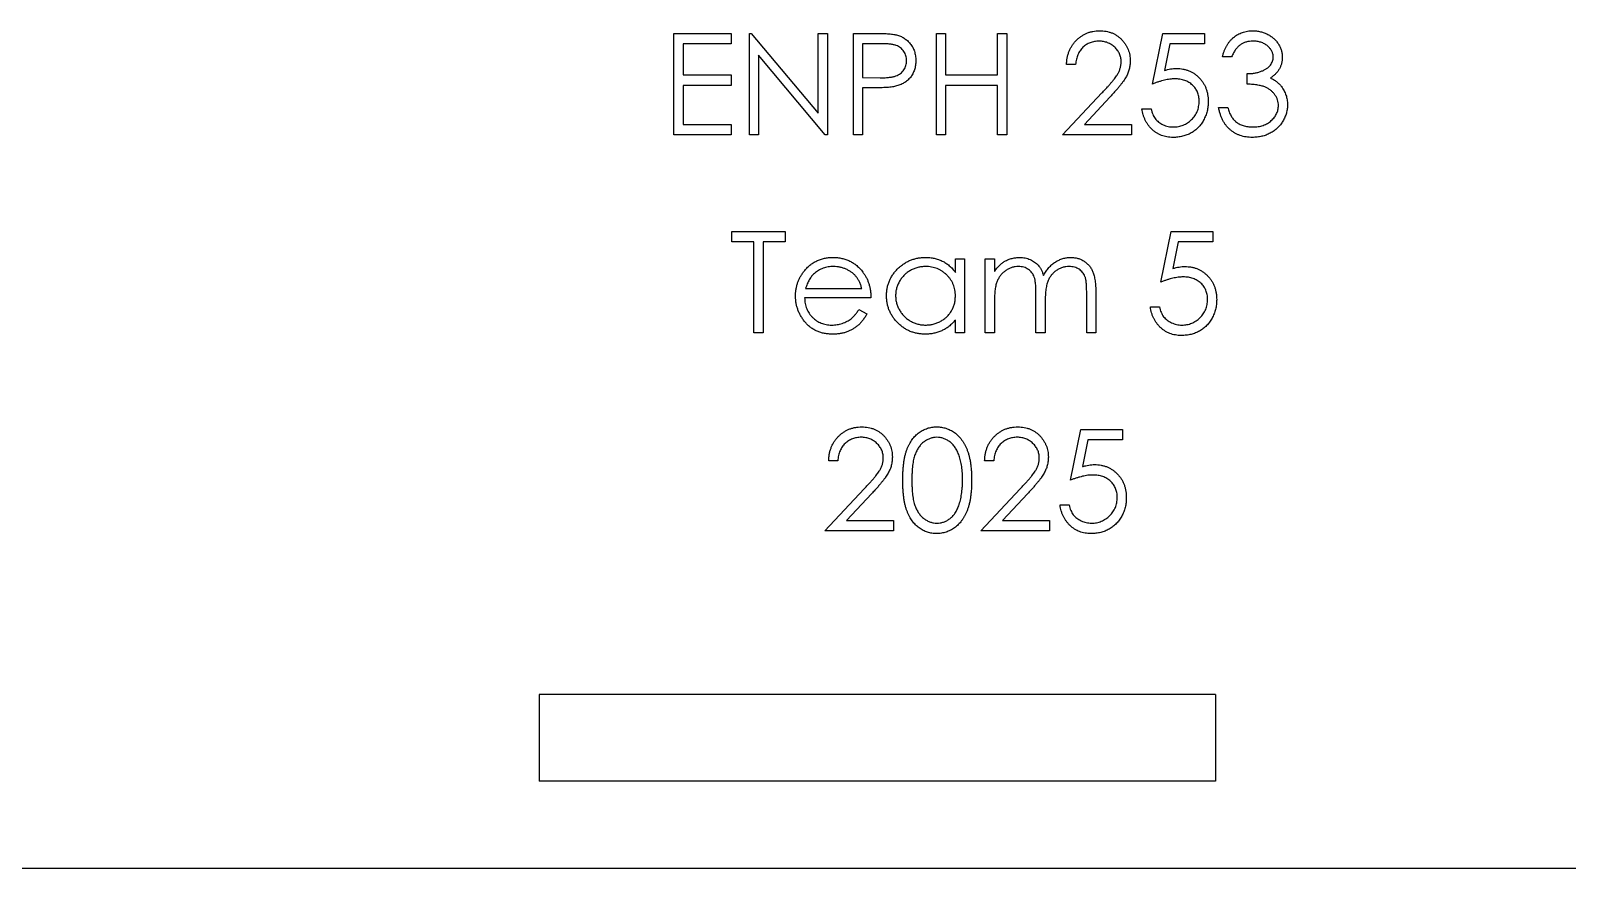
# Model space of a CAD drawing. Header units: millimetres. Extents: x -152 to 152, y -48 to 197.
# Drawn here: x -6.7 to 46.4, y -33 to -4.1 of the extents above; entities that cross this region are included whole.
import ezdxf

# ---------------------------------------------------------------- set-up
doc = ezdxf.new("R2010")
doc.units = ezdxf.units.MM

msp = doc.modelspace()

# ---------------------------------------------------------------- linework, layer by layer
at = {"color": 7, "linetype": 'Continuous', "lineweight": 25}
for p, q in [((15.552, -4.196), (17.526, -4.196)), ((15.552, -7.696), (15.552, -4.196)), ((17.526, -4.196), (17.526, -4.555)), ((18.154, -4.196), (18.22, -4.196)), ((18.154, -7.696), (18.154, -4.196)), ((18.22, -4.196), (20.533, -6.951)), ((20.533, -4.196), (20.847, -4.196)), ((20.533, -6.951), (20.533, -4.196)), ((20.847, -4.196), (20.847, -7.696)), ((21.744, -4.196), (22.431, -4.196)), ((21.744, -7.696), (21.744, -4.196)), ((24.616, -4.196), (24.93, -4.196)), ((24.616, -7.696), (24.616, -4.196)), ((24.93, -4.196), (24.93, -5.632)), ((26.725, -4.196), (27.039, -4.196)), ((26.725, -5.632), (26.725, -4.196)), ((27.039, -4.196), (27.039, -7.696)), ((32.065, -5.946), (32.424, -4.196)), ((32.424, -4.196), (33.86, -4.196)), ((33.86, -4.196), (33.86, -4.555)), ((15.866, -4.555), (15.866, -5.632)), ((17.526, -4.555), (15.866, -4.555)), ((22.058, -4.555), (22.058, -5.722)), ((22.698, -4.555), (22.058, -4.555)), ((32.669, -4.555), (32.48, -5.476)), ((33.86, -4.555), (32.669, -4.555)), ((20.775, -7.696), (18.469, -4.948)), ((18.469, -4.948), (18.469, -7.696)), ((29.417, -5.273), (29.103, -5.273)), ((34.802, -5.004), (34.488, -5.004)), ((15.866, -5.632), (17.526, -5.632)), ((17.526, -5.632), (17.526, -5.991)), ((22.058, -5.722), (22.671, -5.73)), ((24.93, -5.632), (26.725, -5.632)), ((35.34, -5.946), (35.34, -5.587)), ((15.866, -5.991), (15.866, -7.337)), ((17.526, -5.991), (15.866, -5.991)), ((22.058, -6.081), (22.058, -7.696)), ((22.309, -6.081), (22.058, -6.081)), ((24.93, -5.991), (24.93, -7.696)), ((26.725, -5.991), (24.93, -5.991)), ((26.725, -7.696), (26.725, -5.991)), ((28.969, -7.696), (30.326, -6.248)), ((30.594, -6.403), (29.718, -7.337)), ((31.706, -6.799), (32.02, -6.799)), ((34.353, -6.754), (34.667, -6.754)), ((15.866, -7.337), (17.526, -7.337)), ((17.526, -7.337), (17.526, -7.696)), ((29.718, -7.337), (31.347, -7.337)), ((31.347, -7.337), (31.347, -7.696)), ((17.526, -7.696), (15.552, -7.696)), ((18.469, -7.696), (18.154, -7.696)), ((20.847, -7.696), (20.775, -7.696)), ((22.058, -7.696), (21.744, -7.696)), ((24.93, -7.696), (24.616, -7.696)), ((27.039, -7.696), (26.725, -7.696)), ((31.347, -7.696), (28.969, -7.696)), ((17.549, -11.03), (19.388, -11.03)), ((17.549, -11.389), (17.549, -11.03)), ((19.388, -11.03), (19.388, -11.389)), ((32.356, -12.78), (32.715, -11.03)), ((32.715, -11.03), (34.151, -11.03)), ((34.151, -11.03), (34.151, -11.389)), ((18.312, -11.389), (17.549, -11.389)), ((18.312, -14.53), (18.312, -11.389)), ((18.626, -11.389), (18.626, -14.53)), ((19.388, -11.389), (18.626, -11.389)), ((32.961, -11.389), (32.772, -12.309)), ((34.151, -11.389), (32.961, -11.389)), ((25.267, -11.972), (25.581, -11.972)), ((25.267, -12.445), (25.267, -11.972)), ((25.581, -11.972), (25.581, -14.53)), ((26.299, -11.972), (26.613, -11.972)), ((26.299, -14.53), (26.299, -11.972)), ((26.613, -11.972), (26.613, -12.417)), ((20.094, -13.004), (22.036, -13.004)), ((28.049, -14.53), (28.049, -13.229)), ((29.799, -14.53), (29.799, -13.143)), ((30.113, -13.144), (30.113, -14.53)), ((22.35, -13.318), (20.062, -13.318)), ((21.936, -13.722), (22.215, -13.869)), ((26.613, -13.454), (26.613, -14.53)), ((28.363, -13.535), (28.363, -14.53)), ((31.997, -13.632), (32.312, -13.632)), ((25.267, -14.53), (25.267, -14.087)), ((18.626, -14.53), (18.312, -14.53)), ((25.581, -14.53), (25.267, -14.53)), ((26.613, -14.53), (26.299, -14.53)), ((28.363, -14.53), (28.049, -14.53)), ((30.113, -14.53), (29.799, -14.53)), ((29.238, -19.613), (29.597, -17.863)), ((29.597, -17.863), (31.033, -17.863)), ((31.033, -17.863), (31.033, -18.222)), ((29.842, -18.222), (29.654, -19.143)), ((31.033, -18.222), (29.842, -18.222)), ((21.206, -18.94), (20.892, -18.94)), ((26.59, -18.94), (26.276, -18.94)), ((20.757, -21.363), (22.114, -19.915)), ((22.382, -20.07), (21.507, -21.004)), ((26.142, -21.363), (27.499, -19.915)), ((27.767, -20.07), (26.891, -21.004)), ((28.879, -20.466), (29.193, -20.466)), ((21.507, -21.004), (23.135, -21.004)), ((23.135, -21.004), (23.135, -21.363)), ((26.891, -21.004), (28.52, -21.004)), ((28.52, -21.004), (28.52, -21.363)), ((23.135, -21.363), (20.757, -21.363)), ((28.52, -21.363), (26.142, -21.363)), ((34.247, -27), (10.903, -27)), ((10.903, -27), (10.903, -30)), ((34.247, -27), (34.247, -30)), ((34.247, -30), (10.903, -30)), ((-149.5, -33), (55, -33))]:
    msp.add_line(p, q, dxfattribs=at)
for points, knots in [([(22.431, -4.196), (22.478, -4.196), (22.568, -4.197), (22.698, -4.2), (22.816, -4.204), (22.921, -4.209), (23.015, -4.216), (23.097, -4.225), (23.167, -4.235), (23.209, -4.245), (23.228, -4.249)], [0, 0, 0, 0, 0.1769558, 0.3390551, 0.4863182, 0.6187809, 0.7356188, 0.8387425, 0.9264571, 1, 1, 1, 1]), ([(29.103, -5.273), (29.105, -5.232), (29.109, -5.15), (29.128, -5.031), (29.155, -4.916), (29.193, -4.809), (29.24, -4.706), (29.297, -4.609), (29.364, -4.518), (29.441, -4.434), (29.523, -4.357), (29.613, -4.29), (29.706, -4.234), (29.805, -4.187), (29.908, -4.151), (30.016, -4.125), (30.129, -4.109), (30.206, -4.108), (30.245, -4.107)], [0, 0, 0, 0, 0.0687908, 0.1351033, 0.1989787, 0.2619043, 0.323495, 0.3851954, 0.4469692, 0.5097648, 0.5722506, 0.6334052, 0.6932512, 0.7525832, 0.8125793, 0.8732751, 0.9355499, 1, 1, 1, 1]), ([(30.245, -4.107), (30.283, -4.108), (30.358, -4.109), (30.468, -4.125), (30.573, -4.148), (30.673, -4.182), (30.766, -4.226), (30.853, -4.28), (30.936, -4.342), (31.01, -4.416), (31.079, -4.494), (31.138, -4.577), (31.189, -4.664), (31.231, -4.753), (31.262, -4.847), (31.285, -4.944), (31.299, -5.044), (31.301, -5.113), (31.302, -5.147)], [0, 0, 0, 0, 0.069475, 0.136517, 0.200789, 0.26383, 0.325735, 0.387291, 0.449509, 0.512968, 0.576275, 0.63758, 0.697903, 0.757172, 0.816599, 0.876653, 0.93729, 1, 1, 1, 1]), ([(34.488, -5.004), (34.496, -4.969), (34.513, -4.9), (34.548, -4.802), (34.585, -4.708), (34.631, -4.622), (34.68, -4.542), (34.737, -4.468), (34.798, -4.399), (34.866, -4.339), (34.937, -4.284), (35.013, -4.237), (35.091, -4.197), (35.173, -4.163), (35.258, -4.138), (35.346, -4.12), (35.437, -4.108), (35.498, -4.107), (35.53, -4.107)], [0, 0, 0, 0, 0.072625, 0.141977, 0.208985, 0.273957, 0.336889, 0.398745, 0.460116, 0.520825, 0.580994, 0.640152, 0.698622, 0.757271, 0.816427, 0.876254, 0.937165, 1, 1, 1, 1]), ([(35.53, -4.107), (35.575, -4.108), (35.666, -4.111), (35.798, -4.136), (35.927, -4.175), (36.048, -4.23), (36.162, -4.297), (36.262, -4.377), (36.349, -4.468), (36.422, -4.569), (36.479, -4.676), (36.521, -4.787), (36.547, -4.901), (36.55, -4.978), (36.552, -5.016)], [0, 0, 0, 0, 0.090254, 0.17854, 0.266093, 0.354631, 0.441886, 0.525747, 0.608114, 0.690197, 0.770821, 0.848326, 0.924012, 1, 1, 1, 1]), ([(23.584, -5.137), (23.583, -5.108), (23.58, -5.053), (23.562, -4.971), (23.53, -4.892), (23.487, -4.819), (23.434, -4.753), (23.373, -4.696), (23.303, -4.649), (23.238, -4.62), (23.181, -4.601), (23.13, -4.589), (23.074, -4.578), (23.011, -4.57), (22.942, -4.563), (22.867, -4.558), (22.785, -4.556), (22.728, -4.555), (22.698, -4.555)], [0, 0, 0, 0, 0.070044, 0.139238, 0.208197, 0.279173, 0.349987, 0.418354, 0.48761, 0.557411, 0.59533, 0.637964, 0.685913, 0.738185, 0.796103, 0.858517, 0.926658, 1, 1, 1, 1]), ([(23.228, -4.249), (23.252, -4.256), (23.3, -4.269), (23.369, -4.295), (23.434, -4.326), (23.497, -4.361), (23.555, -4.403), (23.611, -4.448), (23.663, -4.499), (23.711, -4.554), (23.755, -4.613), (23.793, -4.677), (23.825, -4.744), (23.853, -4.815), (23.872, -4.89), (23.887, -4.969), (23.897, -5.051), (23.898, -5.107), (23.898, -5.135)], [0, 0, 0, 0, 0.062481, 0.12349, 0.183411, 0.243153, 0.302127, 0.36171, 0.421842, 0.482932, 0.544552, 0.605681, 0.66768, 0.729984, 0.794551, 0.860346, 0.928907, 1, 1, 1, 1]), ([(30.228, -4.466), (30.201, -4.466), (30.147, -4.468), (30.068, -4.478), (29.993, -4.495), (29.921, -4.518), (29.853, -4.547), (29.788, -4.584), (29.727, -4.628), (29.669, -4.677), (29.617, -4.733), (29.57, -4.794), (29.53, -4.861), (29.494, -4.933), (29.465, -5.01), (29.443, -5.093), (29.426, -5.181), (29.42, -5.242), (29.417, -5.273)], [0, 0, 0, 0, 0.0644387, 0.1265469, 0.1868872, 0.2458775, 0.3040409, 0.3621912, 0.4209759, 0.4806603, 0.5406003, 0.6006891, 0.6619358, 0.7244425, 0.7890384, 0.8563138, 0.926352, 1, 1, 1, 1]), ([(30.988, -5.175), (30.987, -5.151), (30.986, -5.104), (30.975, -5.035), (30.958, -4.969), (30.934, -4.904), (30.903, -4.843), (30.864, -4.784), (30.82, -4.728), (30.768, -4.674), (30.712, -4.626), (30.652, -4.583), (30.589, -4.547), (30.523, -4.517), (30.454, -4.494), (30.381, -4.478), (30.306, -4.468), (30.255, -4.466), (30.228, -4.466)], [0, 0, 0, 0, 0.061965, 0.122122, 0.180988, 0.239933, 0.299906, 0.359989, 0.421776, 0.486576, 0.551535, 0.615018, 0.677259, 0.73973, 0.80305, 0.866495, 0.931973, 1, 1, 1, 1]), ([(35.534, -4.466), (35.494, -4.467), (35.416, -4.47), (35.304, -4.494), (35.2, -4.532), (35.12, -4.577), (35.061, -4.622), (35.019, -4.661), (34.978, -4.704), (34.94, -4.755), (34.902, -4.809), (34.867, -4.869), (34.833, -4.934), (34.812, -4.98), (34.802, -5.004)], [0, 0, 0, 0, 0.122712, 0.239685, 0.351816, 0.463766, 0.520818, 0.579448, 0.640604, 0.705298, 0.773634, 0.844669, 0.920057, 1, 1, 1, 1]), ([(36.238, -5.015), (36.237, -4.996), (36.237, -4.96), (36.226, -4.907), (36.211, -4.855), (36.189, -4.806), (36.16, -4.758), (36.126, -4.713), (36.085, -4.669), (36.038, -4.628), (35.988, -4.589), (35.932, -4.557), (35.874, -4.528), (35.812, -4.505), (35.747, -4.488), (35.679, -4.475), (35.607, -4.467), (35.559, -4.466), (35.534, -4.466)], [0, 0, 0, 0, 0.055275, 0.109966, 0.163247, 0.218076, 0.273301, 0.330909, 0.390995, 0.454176, 0.518862, 0.583311, 0.648517, 0.715031, 0.782502, 0.852323, 0.924928, 1, 1, 1, 1]), ([(22.671, -5.73), (22.701, -5.73), (22.759, -5.73), (22.842, -5.726), (22.92, -5.721), (22.991, -5.714), (23.056, -5.705), (23.114, -5.695), (23.167, -5.681), (23.228, -5.663), (23.296, -5.631), (23.37, -5.584), (23.433, -5.525), (23.487, -5.459), (23.53, -5.385), (23.562, -5.306), (23.58, -5.223), (23.583, -5.165), (23.584, -5.137)], [0, 0, 0, 0, 0.0725384, 0.1400338, 0.2024957, 0.2605751, 0.3132283, 0.3615832, 0.4048784, 0.4441274, 0.5163997, 0.5865067, 0.6550854, 0.7243838, 0.7939735, 0.8616377, 0.9301109, 1, 1, 1, 1]), ([(23.898, -5.135), (23.898, -5.164), (23.897, -5.22), (23.887, -5.303), (23.874, -5.381), (23.853, -5.456), (23.826, -5.527), (23.795, -5.594), (23.757, -5.657), (23.713, -5.716), (23.665, -5.771), (23.611, -5.822), (23.554, -5.867), (23.492, -5.908), (23.425, -5.944), (23.354, -5.976), (23.278, -6.002), (23.226, -6.016), (23.2, -6.024)], [0, 0, 0, 0, 0.070119, 0.137192, 0.202016, 0.264631, 0.326117, 0.38601, 0.445812, 0.505298, 0.564633, 0.624283, 0.683902, 0.743953, 0.805388, 0.868388, 0.933084, 1, 1, 1, 1]), ([(30.326, -6.248), (30.359, -6.213), (30.422, -6.147), (30.512, -6.05), (30.593, -5.961), (30.665, -5.878), (30.727, -5.801), (30.782, -5.733), (30.826, -5.67), (30.873, -5.598), (30.92, -5.509), (30.959, -5.4), (30.983, -5.289), (30.986, -5.213), (30.988, -5.175)], [0, 0, 0, 0, 0.110803, 0.212829, 0.306101, 0.390647, 0.466924, 0.534481, 0.593587, 0.644557, 0.7362, 0.825024, 0.911986, 1, 1, 1, 1]), ([(31.302, -5.147), (31.3, -5.196), (31.297, -5.293), (31.268, -5.435), (31.223, -5.572), (31.169, -5.683), (31.115, -5.772), (31.066, -5.846), (31.008, -5.925), (30.942, -6.009), (30.867, -6.1), (30.784, -6.196), (30.692, -6.298), (30.627, -6.367), (30.594, -6.403)], [0, 0, 0, 0, 0.0987022, 0.1956723, 0.2924224, 0.3913425, 0.4444624, 0.5042288, 0.5703523, 0.6425458, 0.7222875, 0.8079211, 0.9004695, 1, 1, 1, 1]), ([(35.34, -5.587), (35.384, -5.587), (35.468, -5.585), (35.592, -5.568), (35.711, -5.544), (35.821, -5.507), (35.922, -5.464), (36.009, -5.414), (36.082, -5.359), (36.14, -5.297), (36.183, -5.231), (36.215, -5.162), (36.234, -5.089), (36.237, -5.04), (36.238, -5.015)], [0, 0, 0, 0, 0.110166, 0.215787, 0.318027, 0.417574, 0.51165, 0.596162, 0.672935, 0.74367, 0.810677, 0.874059, 0.936696, 1, 1, 1, 1]), ([(36.552, -5.016), (36.551, -5.053), (36.548, -5.125), (36.529, -5.231), (36.497, -5.331), (36.452, -5.425), (36.393, -5.513), (36.323, -5.594), (36.239, -5.67), (36.176, -5.714), (36.143, -5.736)], [0, 0, 0, 0, 0.128068, 0.250608, 0.37063, 0.490072, 0.610375, 0.734313, 0.863217, 1, 1, 1, 1]), ([(32.836, -5.767), (32.809, -5.768), (32.753, -5.769), (32.667, -5.778), (32.577, -5.792), (32.482, -5.811), (32.384, -5.837), (32.281, -5.868), (32.174, -5.904), (32.102, -5.932), (32.065, -5.946)], [0, 0, 0, 0, 0.102203, 0.2110233, 0.3250997, 0.4465021, 0.5737877, 0.7089007, 0.8503579, 1, 1, 1, 1]), ([(32.48, -5.476), (32.518, -5.466), (32.589, -5.446), (32.695, -5.424), (32.796, -5.411), (32.861, -5.409), (32.893, -5.408)], [0, 0, 0, 0, 0.2750684, 0.5329015, 0.7739735, 1, 1, 1, 1]), ([(33.68, -6.54), (33.679, -6.511), (33.678, -6.457), (33.668, -6.376), (33.649, -6.3), (33.624, -6.228), (33.592, -6.16), (33.552, -6.095), (33.505, -6.036), (33.451, -5.98), (33.391, -5.93), (33.326, -5.886), (33.256, -5.85), (33.182, -5.818), (33.102, -5.796), (33.017, -5.779), (32.928, -5.769), (32.867, -5.768), (32.836, -5.767)], [0, 0, 0, 0, 0.065351, 0.127916, 0.18836, 0.247216, 0.30563, 0.36377, 0.422661, 0.482687, 0.5433, 0.604118, 0.664965, 0.727413, 0.791468, 0.858055, 0.927037, 1, 1, 1, 1]), ([(32.893, -5.408), (32.932, -5.409), (33.009, -5.41), (33.121, -5.426), (33.228, -5.452), (33.33, -5.487), (33.427, -5.532), (33.518, -5.588), (33.604, -5.653), (33.684, -5.729), (33.757, -5.812), (33.821, -5.901), (33.875, -5.995), (33.918, -6.096), (33.953, -6.202), (33.976, -6.314), (33.992, -6.432), (33.993, -6.512), (33.994, -6.553)], [0, 0, 0, 0, 0.065808, 0.129394, 0.190894, 0.251281, 0.310815, 0.370371, 0.430768, 0.492881, 0.555104, 0.616067, 0.677256, 0.73826, 0.800762, 0.864778, 0.931045, 1, 1, 1, 1]), ([(36.143, -5.736), (36.18, -5.754), (36.254, -5.79), (36.355, -5.86), (36.446, -5.94), (36.497, -6.003), (36.522, -6.035)], [0, 0, 0, 0, 0.25388, 0.503009, 0.750291, 1, 1, 1, 1]), ([(23.2, -6.024), (23.178, -6.028), (23.13, -6.038), (23.051, -6.05), (22.958, -6.06), (22.853, -6.067), (22.736, -6.073), (22.605, -6.078), (22.461, -6.081), (22.361, -6.081), (22.309, -6.081)], [0, 0, 0, 0, 0.075173, 0.164746, 0.268017, 0.385912, 0.517789, 0.663691, 0.824413, 1, 1, 1, 1]), ([(36.417, -6.687), (36.416, -6.654), (36.413, -6.589), (36.389, -6.493), (36.351, -6.401), (36.297, -6.314), (36.232, -6.233), (36.156, -6.161), (36.068, -6.102), (35.987, -6.061), (35.915, -6.033), (35.853, -6.014), (35.785, -5.998), (35.709, -5.983), (35.627, -5.971), (35.538, -5.96), (35.441, -5.952), (35.375, -5.948), (35.34, -5.946)], [0, 0, 0, 0, 0.066909, 0.133485, 0.201035, 0.271234, 0.34288, 0.413836, 0.485977, 0.56023, 0.599884, 0.644055, 0.691892, 0.744688, 0.801492, 0.862858, 0.929328, 1, 1, 1, 1]), ([(36.522, -6.035), (36.539, -6.058), (36.573, -6.104), (36.614, -6.177), (36.651, -6.251), (36.68, -6.329), (36.703, -6.408), (36.719, -6.489), (36.729, -6.572), (36.731, -6.628), (36.731, -6.657)], [0, 0, 0, 0, 0.128136, 0.254173, 0.378112, 0.501712, 0.623986, 0.747096, 0.872875, 1, 1, 1, 1]), ([(32.774, -7.786), (32.739, -7.785), (32.67, -7.784), (32.57, -7.77), (32.473, -7.75), (32.381, -7.719), (32.292, -7.681), (32.209, -7.632), (32.128, -7.577), (32.054, -7.512), (31.985, -7.441), (31.923, -7.364), (31.868, -7.283), (31.82, -7.196), (31.78, -7.104), (31.748, -7.007), (31.722, -6.905), (31.711, -6.835), (31.706, -6.799)], [0, 0, 0, 0, 0.065421, 0.128708, 0.190236, 0.250724, 0.310637, 0.370766, 0.431615, 0.493523, 0.555883, 0.617342, 0.678668, 0.740711, 0.802985, 0.866803, 0.932347, 1, 1, 1, 1]), ([(32.02, -6.799), (32.028, -6.832), (32.042, -6.897), (32.075, -6.987), (32.115, -7.067), (32.162, -7.139), (32.219, -7.201), (32.283, -7.257), (32.356, -7.307), (32.436, -7.349), (32.521, -7.384), (32.61, -7.408), (32.7, -7.425), (32.761, -7.426), (32.792, -7.427)], [0, 0, 0, 0, 0.094687, 0.181994, 0.264377, 0.34218, 0.418618, 0.496509, 0.577369, 0.661511, 0.746733, 0.831258, 0.915206, 1, 1, 1, 1]), ([(33.994, -6.553), (33.994, -6.581), (33.992, -6.638), (33.986, -6.722), (33.973, -6.805), (33.955, -6.885), (33.933, -6.964), (33.905, -7.041), (33.872, -7.116), (33.835, -7.189), (33.794, -7.259), (33.748, -7.325), (33.7, -7.387), (33.648, -7.445), (33.592, -7.498), (33.532, -7.547), (33.469, -7.592), (33.403, -7.633), (33.334, -7.67), (33.261, -7.7), (33.186, -7.727), (33.109, -7.749), (33.029, -7.765), (32.946, -7.777), (32.861, -7.785), (32.803, -7.786), (32.774, -7.786)], [0, 0, 0, 0, 0.044014, 0.087434, 0.130118, 0.172554, 0.214555, 0.256298, 0.298438, 0.340849, 0.382715, 0.423924, 0.464246, 0.504074, 0.543862, 0.583567, 0.623094, 0.663229, 0.703551, 0.743938, 0.784541, 0.82575, 0.867757, 0.910745, 0.954914, 1, 1, 1, 1]), ([(32.792, -7.427), (32.822, -7.426), (32.881, -7.425), (32.968, -7.412), (33.051, -7.393), (33.131, -7.364), (33.209, -7.33), (33.282, -7.285), (33.353, -7.233), (33.419, -7.175), (33.48, -7.11), (33.534, -7.04), (33.579, -6.966), (33.617, -6.888), (33.645, -6.807), (33.666, -6.721), (33.678, -6.632), (33.679, -6.571), (33.68, -6.54)], [0, 0, 0, 0, 0.064207, 0.126425, 0.18768, 0.248216, 0.308305, 0.369661, 0.431699, 0.495947, 0.559758, 0.622295, 0.683911, 0.745092, 0.80674, 0.869087, 0.93329, 1, 1, 1, 1]), ([(35.521, -7.786), (35.483, -7.785), (35.41, -7.784), (35.301, -7.772), (35.198, -7.751), (35.099, -7.722), (35.006, -7.685), (34.917, -7.64), (34.832, -7.587), (34.753, -7.525), (34.679, -7.456), (34.612, -7.378), (34.552, -7.293), (34.499, -7.2), (34.451, -7.1), (34.412, -6.991), (34.377, -6.876), (34.361, -6.795), (34.353, -6.754)], [0, 0, 0, 0, 0.065541, 0.128963, 0.190377, 0.250092, 0.308548, 0.366398, 0.424542, 0.48317, 0.542243, 0.601739, 0.662506, 0.724856, 0.789128, 0.856346, 0.926295, 1, 1, 1, 1]), ([(34.667, -6.754), (34.675, -6.781), (34.691, -6.833), (34.718, -6.909), (34.749, -6.978), (34.782, -7.041), (34.817, -7.1), (34.856, -7.151), (34.896, -7.198), (34.927, -7.225), (34.941, -7.238)], [0, 0, 0, 0, 0.14977, 0.291316, 0.425966, 0.55216, 0.671527, 0.786122, 0.895325, 1, 1, 1, 1]), ([(36.731, -6.657), (36.73, -6.706), (36.726, -6.803), (36.694, -6.948), (36.644, -7.089), (36.574, -7.224), (36.488, -7.351), (36.386, -7.464), (36.269, -7.561), (36.138, -7.642), (35.996, -7.707), (35.845, -7.752), (35.685, -7.781), (35.576, -7.785), (35.521, -7.786)], [0, 0, 0, 0, 0.0796483, 0.1589217, 0.2396195, 0.3226094, 0.4060346, 0.4876021, 0.5696846, 0.6530361, 0.7374357, 0.8224778, 0.9097477, 1, 1, 1, 1]), ([(35.526, -7.427), (35.559, -7.427), (35.623, -7.425), (35.716, -7.414), (35.805, -7.398), (35.889, -7.373), (35.968, -7.342), (36.041, -7.304), (36.11, -7.258), (36.173, -7.207), (36.23, -7.151), (36.28, -7.092), (36.323, -7.03), (36.357, -6.966), (36.384, -6.9), (36.403, -6.831), (36.416, -6.759), (36.417, -6.711), (36.417, -6.687)], [0, 0, 0, 0, 0.076072, 0.148752, 0.218403, 0.28576, 0.350598, 0.414964, 0.478069, 0.541761, 0.60435, 0.664075, 0.721464, 0.777587, 0.832644, 0.887844, 0.94346, 1, 1, 1, 1]), ([(34.941, -7.238), (34.961, -7.253), (35, -7.283), (35.064, -7.322), (35.131, -7.355), (35.203, -7.381), (35.278, -7.402), (35.357, -7.416), (35.44, -7.426), (35.497, -7.427), (35.526, -7.427)], [0, 0, 0, 0, 0.118271, 0.236178, 0.355663, 0.475904, 0.600127, 0.728608, 0.861313, 1, 1, 1, 1]), ([(20.042, -12.404), (20.074, -12.366), (20.136, -12.292), (20.242, -12.194), (20.356, -12.112), (20.477, -12.044), (20.608, -11.992), (20.745, -11.953), (20.891, -11.932), (20.991, -11.929), (21.042, -11.927)], [0, 0, 0, 0, 0.128835, 0.253589, 0.374643, 0.49534, 0.616325, 0.739759, 0.866842, 1, 1, 1, 1]), ([(21.042, -11.927), (21.094, -11.929), (21.197, -11.931), (21.347, -11.956), (21.489, -11.995), (21.623, -12.05), (21.749, -12.121), (21.865, -12.209), (21.975, -12.312), (22.039, -12.391), (22.072, -12.431)], [0, 0, 0, 0, 0.13204, 0.259033, 0.38188, 0.502258, 0.622752, 0.744743, 0.870109, 1, 1, 1, 1]), ([(22.888, -13.244), (22.89, -13.199), (22.892, -13.112), (22.911, -12.982), (22.942, -12.858), (22.985, -12.738), (23.041, -12.624), (23.109, -12.515), (23.189, -12.41), (23.281, -12.312), (23.381, -12.222), (23.488, -12.144), (23.599, -12.076), (23.717, -12.022), (23.838, -11.979), (23.965, -11.949), (24.097, -11.931), (24.186, -11.928), (24.232, -11.927)], [0, 0, 0, 0, 0.063775, 0.126079, 0.186904, 0.247574, 0.308003, 0.369132, 0.432033, 0.496791, 0.561611, 0.624914, 0.686726, 0.748079, 0.809582, 0.871631, 0.934886, 1, 1, 1, 1]), ([(24.232, -11.927), (24.284, -11.929), (24.386, -11.931), (24.536, -11.955), (24.678, -11.995), (24.812, -12.048), (24.94, -12.12), (25.058, -12.21), (25.169, -12.319), (25.234, -12.402), (25.267, -12.445)], [0, 0, 0, 0, 0.129862, 0.254654, 0.376015, 0.495255, 0.614798, 0.738106, 0.865196, 1, 1, 1, 1]), ([(26.613, -12.417), (26.641, -12.378), (26.695, -12.303), (26.784, -12.205), (26.873, -12.122), (26.937, -12.078), (26.968, -12.057)], [0, 0, 0, 0, 0.283595, 0.543395, 0.780646, 1, 1, 1, 1]), ([(26.968, -12.057), (27.009, -12.037), (27.092, -11.997), (27.224, -11.957), (27.358, -11.932), (27.449, -11.929), (27.495, -11.927)], [0, 0, 0, 0, 0.253734, 0.503035, 0.750014, 1, 1, 1, 1]), ([(27.495, -11.927), (27.526, -11.928), (27.587, -11.93), (27.677, -11.944), (27.765, -11.967), (27.85, -11.999), (27.93, -12.039), (28.003, -12.085), (28.068, -12.136), (28.126, -12.196), (28.179, -12.265), (28.227, -12.346), (28.271, -12.441), (28.296, -12.509), (28.309, -12.545)], [0, 0, 0, 0, 0.084152, 0.166532, 0.248836, 0.331246, 0.412957, 0.490494, 0.566156, 0.639987, 0.716765, 0.802144, 0.895833, 1, 1, 1, 1]), ([(28.309, -12.545), (28.323, -12.52), (28.35, -12.471), (28.395, -12.403), (28.442, -12.338), (28.492, -12.278), (28.545, -12.223), (28.6, -12.172), (28.657, -12.126), (28.737, -12.071), (28.841, -12.014), (28.972, -11.964), (29.108, -11.933), (29.2, -11.929), (29.247, -11.927)], [0, 0, 0, 0, 0.071766, 0.141226, 0.209116, 0.27484, 0.339483, 0.402476, 0.464942, 0.526833, 0.647415, 0.765562, 0.881615, 1, 1, 1, 1]), ([(29.247, -11.927), (29.29, -11.929), (29.374, -11.932), (29.496, -11.957), (29.61, -12), (29.715, -12.058), (29.81, -12.131), (29.893, -12.218), (29.963, -12.318), (30.009, -12.413), (30.039, -12.496), (30.059, -12.567), (30.075, -12.645), (30.089, -12.731), (30.1, -12.824), (30.107, -12.924), (30.112, -13.032), (30.113, -13.106), (30.113, -13.144)], [0, 0, 0, 0, 0.0756043, 0.147965, 0.218797, 0.2894704, 0.3597242, 0.4297077, 0.5004965, 0.574429, 0.6139473, 0.6571553, 0.7039728, 0.754939, 0.8097066, 0.868833, 0.9323855, 1, 1, 1, 1]), ([(19.747, -13.258), (19.748, -13.219), (19.751, -13.141), (19.764, -13.025), (19.787, -12.913), (19.819, -12.805), (19.861, -12.699), (19.912, -12.597), (19.972, -12.498), (20.018, -12.435), (20.042, -12.404)], [0, 0, 0, 0, 0.128045, 0.253768, 0.377428, 0.500551, 0.623296, 0.746578, 0.872348, 1, 1, 1, 1]), ([(20.399, -12.481), (20.382, -12.496), (20.348, -12.527), (20.303, -12.579), (20.26, -12.636), (20.221, -12.699), (20.185, -12.768), (20.151, -12.841), (20.12, -12.921), (20.103, -12.976), (20.094, -13.004)], [0, 0, 0, 0, 0.109984, 0.22258, 0.3385, 0.458709, 0.585535, 0.717518, 0.854667, 1, 1, 1, 1]), ([(21.058, -12.241), (21.026, -12.242), (20.964, -12.243), (20.873, -12.255), (20.786, -12.274), (20.701, -12.3), (20.62, -12.334), (20.542, -12.375), (20.468, -12.424), (20.422, -12.462), (20.399, -12.481)], [0, 0, 0, 0, 0.131092, 0.259141, 0.384162, 0.505992, 0.629098, 0.750669, 0.874039, 1, 1, 1, 1]), ([(22.036, -13.004), (22.024, -12.962), (22.002, -12.882), (21.956, -12.771), (21.904, -12.673), (21.842, -12.587), (21.773, -12.511), (21.692, -12.445), (21.601, -12.385), (21.502, -12.335), (21.396, -12.292), (21.285, -12.264), (21.173, -12.244), (21.096, -12.242), (21.058, -12.241)], [0, 0, 0, 0, 0.09624, 0.185231, 0.267501, 0.3444, 0.419595, 0.496891, 0.576638, 0.660268, 0.745387, 0.83004, 0.914474, 1, 1, 1, 1]), ([(22.072, -12.431), (22.094, -12.461), (22.138, -12.521), (22.193, -12.619), (22.241, -12.722), (22.279, -12.831), (22.31, -12.945), (22.333, -13.064), (22.346, -13.189), (22.349, -13.275), (22.35, -13.318)], [0, 0, 0, 0, 0.118522, 0.236255, 0.356174, 0.47725, 0.60154, 0.729618, 0.862158, 1, 1, 1, 1]), ([(24.236, -12.241), (24.19, -12.243), (24.099, -12.246), (23.966, -12.271), (23.839, -12.313), (23.718, -12.37), (23.605, -12.443), (23.505, -12.53), (23.415, -12.629), (23.34, -12.742), (23.279, -12.862), (23.235, -12.987), (23.207, -13.116), (23.204, -13.204), (23.203, -13.247)], [0, 0, 0, 0, 0.085921, 0.169593, 0.252476, 0.336244, 0.419505, 0.502036, 0.584775, 0.669846, 0.754185, 0.836658, 0.91801, 1, 1, 1, 1]), ([(25.267, -13.257), (25.266, -13.221), (25.264, -13.152), (25.249, -13.049), (25.226, -12.952), (25.194, -12.858), (25.152, -12.77), (25.1, -12.685), (25.039, -12.605), (24.97, -12.531), (24.894, -12.464), (24.813, -12.403), (24.727, -12.354), (24.637, -12.313), (24.543, -12.28), (24.444, -12.258), (24.342, -12.243), (24.272, -12.242), (24.236, -12.241)], [0, 0, 0, 0, 0.065634, 0.129188, 0.191219, 0.251913, 0.312507, 0.373494, 0.435152, 0.498741, 0.562095, 0.624187, 0.685476, 0.746097, 0.807612, 0.869967, 0.933951, 1, 1, 1, 1]), ([(27.44, -12.241), (27.402, -12.243), (27.326, -12.246), (27.215, -12.273), (27.108, -12.316), (27.006, -12.376), (26.912, -12.45), (26.83, -12.537), (26.761, -12.636), (26.715, -12.728), (26.686, -12.809), (26.666, -12.879), (26.649, -12.956), (26.637, -13.041), (26.625, -13.133), (26.619, -13.233), (26.613, -13.341), (26.613, -13.415), (26.613, -13.454)], [0, 0, 0, 0, 0.068677, 0.136871, 0.206114, 0.277538, 0.349772, 0.421251, 0.492911, 0.567027, 0.606614, 0.649704, 0.697303, 0.749086, 0.804881, 0.865485, 0.930237, 1, 1, 1, 1]), ([(28.049, -13.229), (28.049, -13.192), (28.048, -13.122), (28.046, -13.021), (28.041, -12.929), (28.035, -12.846), (28.026, -12.772), (28.017, -12.708), (28.005, -12.653), (27.987, -12.592), (27.958, -12.525), (27.912, -12.454), (27.854, -12.392), (27.787, -12.339), (27.711, -12.295), (27.627, -12.263), (27.535, -12.245), (27.472, -12.242), (27.44, -12.241)], [0, 0, 0, 0, 0.08253, 0.158779, 0.227738, 0.289946, 0.345499, 0.393896, 0.436374, 0.472122, 0.536384, 0.599078, 0.661948, 0.726311, 0.791771, 0.858647, 0.927305, 1, 1, 1, 1]), ([(29.192, -12.241), (29.153, -12.243), (29.074, -12.246), (28.96, -12.274), (28.85, -12.317), (28.748, -12.38), (28.653, -12.454), (28.573, -12.543), (28.506, -12.644), (28.461, -12.737), (28.432, -12.821), (28.413, -12.894), (28.398, -12.977), (28.385, -13.069), (28.376, -13.172), (28.367, -13.284), (28.364, -13.406), (28.363, -13.491), (28.363, -13.535)], [0, 0, 0, 0, 0.068158, 0.134707, 0.201865, 0.270788, 0.340024, 0.408083, 0.476813, 0.547346, 0.58564, 0.628865, 0.677153, 0.730803, 0.789807, 0.854325, 0.924365, 1, 1, 1, 1]), ([(29.799, -13.143), (29.799, -13.11), (29.798, -13.047), (29.796, -12.957), (29.791, -12.875), (29.785, -12.801), (29.777, -12.734), (29.766, -12.676), (29.755, -12.626), (29.736, -12.57), (29.706, -12.508), (29.66, -12.441), (29.603, -12.383), (29.536, -12.332), (29.461, -12.291), (29.378, -12.262), (29.287, -12.244), (29.225, -12.242), (29.192, -12.241)], [0, 0, 0, 0, 0.078343, 0.1505633, 0.2161511, 0.2756798, 0.3287071, 0.3759044, 0.4173019, 0.4526927, 0.5172653, 0.5812166, 0.6453219, 0.7120245, 0.78013, 0.8502182, 0.9226485, 1, 1, 1, 1]), ([(33.128, -12.6), (33.1, -12.601), (33.044, -12.602), (32.959, -12.611), (32.868, -12.625), (32.774, -12.645), (32.675, -12.67), (32.573, -12.701), (32.466, -12.738), (32.393, -12.765), (32.356, -12.78)], [0, 0, 0, 0, 0.102203, 0.2110233, 0.3250997, 0.4465021, 0.5737877, 0.7089007, 0.8503579, 1, 1, 1, 1]), ([(32.772, -12.309), (32.809, -12.299), (32.881, -12.279), (32.987, -12.257), (33.088, -12.244), (33.153, -12.242), (33.184, -12.241)], [0, 0, 0, 0, 0.2750684, 0.5329015, 0.7739735, 1, 1, 1, 1]), ([(33.972, -13.373), (33.971, -13.345), (33.97, -13.29), (33.959, -13.209), (33.941, -13.133), (33.916, -13.061), (33.883, -12.993), (33.844, -12.929), (33.796, -12.869), (33.742, -12.814), (33.683, -12.763), (33.618, -12.72), (33.547, -12.683), (33.473, -12.652), (33.393, -12.629), (33.309, -12.612), (33.22, -12.602), (33.159, -12.601), (33.128, -12.6)], [0, 0, 0, 0, 0.0653514, 0.127916, 0.1883602, 0.2472161, 0.3056301, 0.3637698, 0.4226609, 0.4826873, 0.5433002, 0.604118, 0.6649649, 0.7274135, 0.7914676, 0.8580554, 0.9270368, 1, 1, 1, 1]), ([(33.184, -12.241), (33.223, -12.242), (33.3, -12.244), (33.413, -12.26), (33.52, -12.285), (33.622, -12.32), (33.719, -12.365), (33.81, -12.421), (33.896, -12.487), (33.976, -12.562), (34.048, -12.645), (34.112, -12.734), (34.166, -12.829), (34.21, -12.929), (34.245, -13.035), (34.268, -13.148), (34.283, -13.265), (34.285, -13.345), (34.286, -13.386)], [0, 0, 0, 0, 0.065808, 0.129394, 0.190894, 0.251281, 0.310815, 0.370371, 0.430768, 0.492881, 0.555104, 0.616067, 0.677256, 0.73826, 0.800762, 0.864778, 0.931045, 1, 1, 1, 1]), ([(21.034, -14.575), (20.985, -14.573), (20.889, -14.571), (20.749, -14.552), (20.618, -14.52), (20.495, -14.477), (20.38, -14.419), (20.274, -14.349), (20.175, -14.267), (20.087, -14.172), (20.008, -14.07), (19.938, -13.964), (19.879, -13.854), (19.832, -13.741), (19.793, -13.625), (19.766, -13.506), (19.751, -13.383), (19.749, -13.3), (19.747, -13.258)], [0, 0, 0, 0, 0.071579, 0.139629, 0.204797, 0.268135, 0.329814, 0.391301, 0.453434, 0.516552, 0.579631, 0.641119, 0.701294, 0.76081, 0.819932, 0.87892, 0.938983, 1, 1, 1, 1]), ([(24.222, -14.575), (24.177, -14.573), (24.088, -14.571), (23.957, -14.552), (23.831, -14.522), (23.709, -14.48), (23.594, -14.425), (23.483, -14.358), (23.377, -14.279), (23.278, -14.188), (23.186, -14.09), (23.106, -13.985), (23.04, -13.874), (22.984, -13.758), (22.941, -13.637), (22.911, -13.51), (22.892, -13.379), (22.89, -13.289), (22.888, -13.244)], [0, 0, 0, 0, 0.06462, 0.127433, 0.189004, 0.24993, 0.310668, 0.372329, 0.434939, 0.499576, 0.564191, 0.626735, 0.688109, 0.749294, 0.810331, 0.871901, 0.935046, 1, 1, 1, 1]), ([(23.203, -13.247), (23.204, -13.291), (23.208, -13.378), (23.235, -13.507), (23.28, -13.633), (23.341, -13.754), (23.418, -13.866), (23.507, -13.968), (23.609, -14.056), (23.721, -14.129), (23.842, -14.188), (23.969, -14.229), (24.1, -14.256), (24.188, -14.259), (24.233, -14.261)], [0, 0, 0, 0, 0.081589, 0.162859, 0.245484, 0.330807, 0.416493, 0.499893, 0.583048, 0.667158, 0.751312, 0.833785, 0.916256, 1, 1, 1, 1]), ([(24.233, -14.261), (24.279, -14.259), (24.369, -14.256), (24.502, -14.23), (24.632, -14.189), (24.756, -14.131), (24.871, -14.059), (24.975, -13.975), (25.062, -13.877), (25.136, -13.77), (25.194, -13.652), (25.237, -13.527), (25.262, -13.394), (25.265, -13.303), (25.267, -13.257)], [0, 0, 0, 0, 0.084802, 0.168664, 0.252552, 0.33824, 0.423103, 0.505556, 0.586176, 0.667136, 0.748499, 0.830452, 0.913456, 1, 1, 1, 1]), ([(20.062, -13.318), (20.063, -13.352), (20.066, -13.418), (20.08, -13.515), (20.102, -13.608), (20.134, -13.695), (20.172, -13.778), (20.218, -13.856), (20.273, -13.929), (20.335, -13.997), (20.404, -14.058), (20.476, -14.113), (20.553, -14.159), (20.634, -14.196), (20.719, -14.225), (20.807, -14.245), (20.9, -14.258), (20.963, -14.26), (20.995, -14.261)], [0, 0, 0, 0, 0.068385, 0.134476, 0.198391, 0.260753, 0.321829, 0.383037, 0.444653, 0.507398, 0.569825, 0.630778, 0.690929, 0.750945, 0.811049, 0.872331, 0.935004, 1, 1, 1, 1]), ([(20.995, -14.261), (21.026, -14.26), (21.088, -14.259), (21.181, -14.247), (21.272, -14.228), (21.361, -14.202), (21.447, -14.171), (21.526, -14.132), (21.599, -14.09), (21.667, -14.042), (21.733, -13.983), (21.799, -13.909), (21.869, -13.822), (21.913, -13.757), (21.936, -13.722)], [0, 0, 0, 0, 0.082592, 0.163879, 0.245659, 0.327726, 0.40861, 0.485749, 0.559169, 0.630268, 0.705306, 0.792065, 0.889796, 1, 1, 1, 1]), ([(33.065, -14.619), (33.03, -14.619), (32.962, -14.617), (32.861, -14.603), (32.765, -14.583), (32.672, -14.552), (32.584, -14.514), (32.501, -14.465), (32.42, -14.41), (32.345, -14.345), (32.276, -14.275), (32.214, -14.198), (32.159, -14.116), (32.112, -14.029), (32.071, -13.937), (32.039, -13.84), (32.014, -13.738), (32.003, -13.668), (31.997, -13.632)], [0, 0, 0, 0, 0.065421, 0.128708, 0.190236, 0.250724, 0.310637, 0.370766, 0.431615, 0.493523, 0.555883, 0.617342, 0.678668, 0.740711, 0.802985, 0.866803, 0.932347, 1, 1, 1, 1]), ([(32.312, -13.632), (32.319, -13.666), (32.334, -13.73), (32.367, -13.82), (32.407, -13.9), (32.454, -13.972), (32.511, -14.034), (32.575, -14.09), (32.647, -14.14), (32.728, -14.182), (32.813, -14.218), (32.901, -14.241), (32.992, -14.258), (33.053, -14.26), (33.083, -14.261)], [0, 0, 0, 0, 0.094687, 0.181994, 0.264377, 0.34218, 0.418618, 0.496509, 0.577369, 0.661511, 0.746733, 0.831258, 0.915206, 1, 1, 1, 1]), ([(34.286, -13.386), (34.285, -13.415), (34.284, -13.471), (34.277, -13.556), (34.264, -13.638), (34.247, -13.719), (34.224, -13.797), (34.197, -13.874), (34.164, -13.949), (34.127, -14.022), (34.086, -14.092), (34.04, -14.158), (33.992, -14.22), (33.94, -14.278), (33.883, -14.331), (33.824, -14.38), (33.761, -14.426), (33.694, -14.466), (33.625, -14.503), (33.553, -14.533), (33.478, -14.56), (33.401, -14.582), (33.321, -14.599), (33.238, -14.61), (33.152, -14.619), (33.094, -14.619), (33.065, -14.619)], [0, 0, 0, 0, 0.0440145, 0.0874341, 0.1301184, 0.1725537, 0.2145548, 0.2562981, 0.2984382, 0.340849, 0.3827152, 0.423924, 0.4642462, 0.5040737, 0.5438619, 0.5835667, 0.6230943, 0.6632291, 0.7035513, 0.7439379, 0.7845413, 0.8257501, 0.8677574, 0.9107452, 0.9549144, 1, 1, 1, 1]), ([(33.083, -14.261), (33.113, -14.26), (33.172, -14.258), (33.259, -14.246), (33.343, -14.226), (33.423, -14.198), (33.501, -14.163), (33.574, -14.118), (33.645, -14.067), (33.711, -14.008), (33.772, -13.943), (33.826, -13.873), (33.87, -13.799), (33.908, -13.722), (33.937, -13.64), (33.957, -13.555), (33.969, -13.465), (33.971, -13.404), (33.972, -13.373)], [0, 0, 0, 0, 0.064207, 0.126425, 0.18768, 0.248216, 0.308305, 0.369661, 0.431699, 0.495947, 0.559758, 0.622295, 0.683911, 0.745092, 0.80674, 0.869087, 0.93329, 1, 1, 1, 1]), ([(22.215, -13.869), (22.193, -13.908), (22.15, -13.985), (22.075, -14.09), (21.997, -14.185), (21.912, -14.267), (21.823, -14.338), (21.728, -14.4), (21.628, -14.453), (21.522, -14.498), (21.41, -14.533), (21.291, -14.557), (21.165, -14.572), (21.078, -14.574), (21.034, -14.575)], [0, 0, 0, 0, 0.09337, 0.181661, 0.265874, 0.346355, 0.4246, 0.501903, 0.579992, 0.658443, 0.738672, 0.821894, 0.908801, 1, 1, 1, 1]), ([(25.267, -14.087), (25.231, -14.127), (25.162, -14.206), (25.047, -14.308), (24.924, -14.392), (24.796, -14.46), (24.661, -14.511), (24.52, -14.548), (24.373, -14.571), (24.273, -14.573), (24.222, -14.575)], [0, 0, 0, 0, 0.134298, 0.262085, 0.38627, 0.507165, 0.6273, 0.748145, 0.87237, 1, 1, 1, 1]), ([(20.892, -18.94), (20.894, -18.898), (20.898, -18.816), (20.917, -18.697), (20.943, -18.583), (20.982, -18.475), (21.029, -18.373), (21.086, -18.276), (21.153, -18.185), (21.229, -18.1), (21.312, -18.023), (21.401, -17.957), (21.495, -17.9), (21.593, -17.853), (21.696, -17.818), (21.804, -17.792), (21.917, -17.776), (21.994, -17.774), (22.033, -17.773)], [0, 0, 0, 0, 0.068791, 0.135103, 0.198979, 0.261904, 0.323495, 0.385195, 0.446969, 0.509765, 0.572251, 0.633405, 0.693251, 0.752583, 0.812579, 0.873275, 0.93555, 1, 1, 1, 1]), ([(22.033, -17.773), (22.071, -17.774), (22.147, -17.776), (22.257, -17.791), (22.362, -17.815), (22.461, -17.848), (22.554, -17.893), (22.641, -17.947), (22.724, -18.009), (22.799, -18.082), (22.867, -18.16), (22.927, -18.244), (22.977, -18.33), (23.019, -18.42), (23.05, -18.514), (23.074, -18.61), (23.087, -18.711), (23.089, -18.779), (23.09, -18.814)], [0, 0, 0, 0, 0.069475, 0.136517, 0.200789, 0.26383, 0.325735, 0.387291, 0.449509, 0.512968, 0.576275, 0.63758, 0.697903, 0.757172, 0.816599, 0.876653, 0.93729, 1, 1, 1, 1]), ([(23.449, -19.614), (23.45, -19.558), (23.45, -19.449), (23.457, -19.291), (23.469, -19.142), (23.485, -19.003), (23.505, -18.873), (23.531, -18.754), (23.561, -18.644), (23.596, -18.544), (23.635, -18.451), (23.677, -18.365), (23.725, -18.285), (23.774, -18.21), (23.829, -18.141), (23.886, -18.077), (23.949, -18.02), (24.014, -17.968), (24.083, -17.923), (24.154, -17.883), (24.226, -17.849), (24.302, -17.822), (24.378, -17.799), (24.457, -17.784), (24.537, -17.775), (24.592, -17.774), (24.62, -17.773)], [0, 0, 0, 0, 0.068595, 0.133246, 0.194313, 0.251279, 0.304513, 0.354235, 0.400481, 0.443411, 0.484015, 0.523252, 0.561042, 0.5979, 0.633518, 0.668314, 0.702496, 0.736685, 0.770293, 0.803437, 0.835913, 0.86846, 0.900847, 0.933467, 0.966258, 1, 1, 1, 1]), ([(24.62, -17.773), (24.647, -17.774), (24.703, -17.775), (24.785, -17.784), (24.864, -17.8), (24.942, -17.822), (25.018, -17.849), (25.092, -17.883), (25.164, -17.922), (25.234, -17.969), (25.301, -18.021), (25.364, -18.08), (25.424, -18.145), (25.481, -18.215), (25.533, -18.293), (25.582, -18.375), (25.627, -18.465), (25.67, -18.56), (25.706, -18.663), (25.74, -18.774), (25.767, -18.894), (25.789, -19.022), (25.806, -19.158), (25.819, -19.303), (25.826, -19.456), (25.827, -19.561), (25.828, -19.614)], [0, 0, 0, 0, 0.033788, 0.067194, 0.099862, 0.132567, 0.165151, 0.197913, 0.231319, 0.265083, 0.299255, 0.334399, 0.369943, 0.406284, 0.444064, 0.482998, 0.523354, 0.565537, 0.609613, 0.656391, 0.705885, 0.758325, 0.813832, 0.872795, 0.934722, 1, 1, 1, 1]), ([(26.276, -18.94), (26.278, -18.898), (26.282, -18.816), (26.301, -18.697), (26.328, -18.583), (26.366, -18.475), (26.413, -18.373), (26.47, -18.276), (26.537, -18.185), (26.614, -18.1), (26.696, -18.023), (26.786, -17.957), (26.88, -17.9), (26.978, -17.853), (27.081, -17.818), (27.189, -17.792), (27.302, -17.776), (27.379, -17.774), (27.418, -17.773)], [0, 0, 0, 0, 0.068791, 0.135103, 0.198979, 0.261904, 0.323495, 0.385195, 0.446969, 0.509765, 0.572251, 0.633405, 0.693251, 0.752583, 0.812579, 0.873275, 0.93555, 1, 1, 1, 1]), ([(27.418, -17.773), (27.456, -17.774), (27.531, -17.776), (27.642, -17.791), (27.746, -17.815), (27.846, -17.848), (27.939, -17.893), (28.026, -17.947), (28.109, -18.009), (28.184, -18.082), (28.252, -18.16), (28.311, -18.244), (28.362, -18.33), (28.404, -18.42), (28.435, -18.514), (28.459, -18.61), (28.472, -18.711), (28.474, -18.779), (28.475, -18.814)], [0, 0, 0, 0, 0.069475, 0.136517, 0.200789, 0.26383, 0.325735, 0.387291, 0.449509, 0.512968, 0.576275, 0.63758, 0.697903, 0.757172, 0.816599, 0.876653, 0.93729, 1, 1, 1, 1]), ([(22.017, -18.132), (21.99, -18.133), (21.936, -18.134), (21.857, -18.144), (21.782, -18.161), (21.71, -18.184), (21.641, -18.214), (21.576, -18.251), (21.515, -18.294), (21.458, -18.344), (21.405, -18.399), (21.359, -18.461), (21.318, -18.528), (21.283, -18.6), (21.254, -18.677), (21.232, -18.76), (21.215, -18.848), (21.209, -18.909), (21.206, -18.94)], [0, 0, 0, 0, 0.064439, 0.126547, 0.186887, 0.245878, 0.304041, 0.362191, 0.420976, 0.48066, 0.5406, 0.600689, 0.661936, 0.724443, 0.789038, 0.856314, 0.926352, 1, 1, 1, 1]), ([(22.776, -18.842), (22.776, -18.818), (22.774, -18.771), (22.763, -18.702), (22.747, -18.635), (22.723, -18.571), (22.691, -18.51), (22.653, -18.451), (22.608, -18.394), (22.557, -18.341), (22.5, -18.292), (22.441, -18.249), (22.378, -18.213), (22.312, -18.184), (22.242, -18.161), (22.17, -18.144), (22.095, -18.134), (22.043, -18.133), (22.017, -18.132)], [0, 0, 0, 0, 0.061965, 0.122122, 0.180988, 0.239933, 0.299906, 0.359989, 0.421776, 0.486576, 0.551535, 0.615018, 0.677259, 0.73973, 0.80305, 0.866495, 0.931973, 1, 1, 1, 1]), ([(24.63, -18.132), (24.591, -18.134), (24.514, -18.138), (24.399, -18.167), (24.29, -18.217), (24.202, -18.272), (24.136, -18.324), (24.088, -18.37), (24.044, -18.419), (24.004, -18.474), (23.966, -18.532), (23.931, -18.595), (23.899, -18.663), (23.87, -18.736), (23.844, -18.815), (23.823, -18.903), (23.804, -19), (23.79, -19.105), (23.778, -19.22), (23.77, -19.343), (23.764, -19.475), (23.764, -19.566), (23.763, -19.613)], [0, 0, 0, 0, 0.060387, 0.120883, 0.182755, 0.247811, 0.281299, 0.315088, 0.349702, 0.384857, 0.420966, 0.458511, 0.497175, 0.537602, 0.580503, 0.627468, 0.678388, 0.733983, 0.793747, 0.857714, 0.926698, 1, 1, 1, 1]), ([(25.513, -19.613), (25.513, -19.571), (25.512, -19.489), (25.508, -19.368), (25.497, -19.254), (25.485, -19.145), (25.468, -19.042), (25.449, -18.945), (25.424, -18.854), (25.397, -18.768), (25.366, -18.688), (25.332, -18.614), (25.296, -18.545), (25.257, -18.482), (25.215, -18.424), (25.169, -18.372), (25.121, -18.325), (25.054, -18.272), (24.967, -18.217), (24.858, -18.167), (24.745, -18.138), (24.668, -18.134), (24.63, -18.132)], [0, 0, 0, 0, 0.065681, 0.128486, 0.188175, 0.245106, 0.299448, 0.350823, 0.399942, 0.446672, 0.491255, 0.533376, 0.573853, 0.612526, 0.649597, 0.685532, 0.720106, 0.753838, 0.818925, 0.880493, 0.940311, 1, 1, 1, 1]), ([(27.402, -18.132), (27.374, -18.133), (27.32, -18.134), (27.242, -18.144), (27.166, -18.161), (27.094, -18.184), (27.026, -18.214), (26.961, -18.251), (26.9, -18.294), (26.843, -18.344), (26.79, -18.399), (26.743, -18.461), (26.703, -18.528), (26.667, -18.6), (26.639, -18.677), (26.617, -18.76), (26.599, -18.848), (26.593, -18.909), (26.59, -18.94)], [0, 0, 0, 0, 0.064439, 0.126547, 0.186887, 0.245878, 0.304041, 0.362191, 0.420976, 0.48066, 0.5406, 0.600689, 0.661936, 0.724443, 0.789038, 0.856314, 0.926352, 1, 1, 1, 1]), ([(28.161, -18.842), (28.16, -18.818), (28.159, -18.771), (28.148, -18.702), (28.131, -18.635), (28.107, -18.571), (28.076, -18.51), (28.037, -18.451), (27.993, -18.394), (27.941, -18.341), (27.885, -18.292), (27.825, -18.249), (27.762, -18.213), (27.696, -18.184), (27.627, -18.161), (27.555, -18.144), (27.479, -18.134), (27.428, -18.133), (27.402, -18.132)], [0, 0, 0, 0, 0.061965, 0.122122, 0.180988, 0.239933, 0.299906, 0.359989, 0.421776, 0.486576, 0.551535, 0.615018, 0.677259, 0.73973, 0.80305, 0.866495, 0.931973, 1, 1, 1, 1]), ([(22.114, -19.915), (22.147, -19.88), (22.211, -19.814), (22.301, -19.717), (22.381, -19.627), (22.453, -19.545), (22.515, -19.468), (22.57, -19.4), (22.614, -19.337), (22.662, -19.264), (22.708, -19.176), (22.748, -19.067), (22.772, -18.955), (22.775, -18.88), (22.776, -18.842)], [0, 0, 0, 0, 0.110803, 0.212829, 0.306101, 0.390647, 0.466924, 0.534481, 0.593587, 0.644557, 0.7362, 0.825024, 0.911986, 1, 1, 1, 1]), ([(23.09, -18.814), (23.089, -18.863), (23.085, -18.959), (23.057, -19.101), (23.012, -19.239), (22.958, -19.35), (22.903, -19.439), (22.854, -19.512), (22.797, -19.591), (22.73, -19.676), (22.656, -19.766), (22.573, -19.863), (22.48, -19.964), (22.416, -20.034), (22.382, -20.07)], [0, 0, 0, 0, 0.098702, 0.195672, 0.292422, 0.391343, 0.444462, 0.504229, 0.570352, 0.642546, 0.722288, 0.807921, 0.90047, 1, 1, 1, 1]), ([(27.499, -19.915), (27.532, -19.88), (27.596, -19.814), (27.685, -19.717), (27.766, -19.627), (27.838, -19.545), (27.9, -19.468), (27.955, -19.4), (27.999, -19.337), (28.046, -19.264), (28.093, -19.176), (28.132, -19.067), (28.157, -18.955), (28.159, -18.88), (28.161, -18.842)], [0, 0, 0, 0, 0.110803, 0.212829, 0.306101, 0.390647, 0.466924, 0.534481, 0.593587, 0.644557, 0.7362, 0.825024, 0.911986, 1, 1, 1, 1]), ([(28.475, -18.814), (28.473, -18.863), (28.47, -18.959), (28.441, -19.101), (28.396, -19.239), (28.342, -19.35), (28.288, -19.439), (28.239, -19.512), (28.181, -19.591), (28.115, -19.676), (28.04, -19.766), (27.957, -19.863), (27.865, -19.964), (27.8, -20.034), (27.767, -20.07)], [0, 0, 0, 0, 0.098702, 0.195672, 0.292422, 0.391343, 0.444462, 0.504229, 0.570352, 0.642546, 0.722288, 0.807921, 0.90047, 1, 1, 1, 1]), ([(29.654, -19.143), (29.691, -19.132), (29.762, -19.113), (29.868, -19.091), (29.969, -19.077), (30.034, -19.076), (30.066, -19.075)], [0, 0, 0, 0, 0.2750684, 0.5329015, 0.7739735, 1, 1, 1, 1]), ([(30.066, -19.075), (30.105, -19.075), (30.182, -19.077), (30.294, -19.093), (30.402, -19.118), (30.504, -19.153), (30.6, -19.198), (30.691, -19.254), (30.777, -19.32), (30.857, -19.395), (30.93, -19.478), (30.994, -19.567), (31.048, -19.662), (31.091, -19.763), (31.126, -19.869), (31.149, -19.981), (31.165, -20.098), (31.166, -20.179), (31.167, -20.22)], [0, 0, 0, 0, 0.065808, 0.129394, 0.190894, 0.251281, 0.310815, 0.370371, 0.430768, 0.492881, 0.555104, 0.616067, 0.677256, 0.73826, 0.800762, 0.864778, 0.931045, 1, 1, 1, 1]), ([(24.62, -21.453), (24.592, -21.452), (24.537, -21.451), (24.457, -21.442), (24.379, -21.427), (24.302, -21.405), (24.228, -21.379), (24.155, -21.345), (24.085, -21.306), (24.017, -21.261), (23.952, -21.209), (23.89, -21.153), (23.832, -21.089), (23.778, -21.02), (23.728, -20.945), (23.681, -20.864), (23.637, -20.777), (23.598, -20.684), (23.562, -20.583), (23.531, -20.472), (23.507, -20.352), (23.486, -20.223), (23.469, -20.085), (23.457, -19.936), (23.45, -19.778), (23.45, -19.67), (23.449, -19.614)], [0, 0, 0, 0, 0.033787, 0.066622, 0.099285, 0.131361, 0.163585, 0.196104, 0.228902, 0.262158, 0.295991, 0.330218, 0.36506, 0.400951, 0.43762, 0.475708, 0.515381, 0.556414, 0.599765, 0.646424, 0.696431, 0.749782, 0.806573, 0.867436, 0.931887, 1, 1, 1, 1]), ([(23.763, -19.613), (23.764, -19.66), (23.764, -19.751), (23.77, -19.882), (23.778, -20.005), (23.789, -20.12), (23.805, -20.225), (23.822, -20.322), (23.844, -20.409), (23.869, -20.489), (23.898, -20.562), (23.93, -20.629), (23.964, -20.693), (24.002, -20.751), (24.044, -20.805), (24.088, -20.855), (24.136, -20.9), (24.202, -20.954), (24.29, -21.009), (24.401, -21.058), (24.514, -21.088), (24.592, -21.092), (24.63, -21.094)], [0, 0, 0, 0, 0.072951, 0.141584, 0.205926, 0.265301, 0.320597, 0.371817, 0.41879, 0.461699, 0.502134, 0.540804, 0.578181, 0.614297, 0.649678, 0.684299, 0.718359, 0.752081, 0.817652, 0.879722, 0.939966, 1, 1, 1, 1]), ([(25.828, -19.614), (25.827, -19.668), (25.826, -19.772), (25.819, -19.925), (25.806, -20.069), (25.79, -20.205), (25.767, -20.332), (25.74, -20.45), (25.709, -20.561), (25.671, -20.664), (25.63, -20.759), (25.585, -20.847), (25.537, -20.93), (25.484, -21.007), (25.428, -21.079), (25.367, -21.143), (25.304, -21.202), (25.236, -21.255), (25.166, -21.301), (25.094, -21.342), (25.019, -21.376), (24.943, -21.404), (24.865, -21.426), (24.785, -21.441), (24.703, -21.452), (24.647, -21.452), (24.62, -21.453)], [0, 0, 0, 0, 0.065063, 0.126773, 0.185516, 0.240765, 0.29298, 0.34225, 0.388919, 0.432776, 0.474628, 0.514775, 0.553606, 0.591426, 0.628028, 0.663804, 0.698984, 0.733591, 0.767628, 0.801208, 0.834264, 0.866981, 0.89972, 0.932702, 0.966176, 1, 1, 1, 1]), ([(25.381, -20.493), (25.391, -20.462), (25.413, -20.398), (25.441, -20.3), (25.462, -20.197), (25.482, -20.089), (25.495, -19.977), (25.506, -19.86), (25.512, -19.738), (25.513, -19.655), (25.513, -19.613)], [0, 0, 0, 0, 0.1105883, 0.2245418, 0.3425035, 0.4643241, 0.590756, 0.7222275, 0.8588428, 1, 1, 1, 1]), ([(30.009, -19.434), (29.982, -19.434), (29.926, -19.435), (29.84, -19.444), (29.75, -19.458), (29.655, -19.478), (29.557, -19.504), (29.454, -19.534), (29.347, -19.571), (29.275, -19.599), (29.238, -19.613)], [0, 0, 0, 0, 0.102203, 0.211023, 0.3251, 0.446502, 0.573788, 0.708901, 0.850358, 1, 1, 1, 1]), ([(30.853, -20.206), (30.853, -20.178), (30.851, -20.123), (30.841, -20.043), (30.822, -19.967), (30.797, -19.895), (30.765, -19.826), (30.725, -19.762), (30.678, -19.702), (30.624, -19.647), (30.565, -19.596), (30.499, -19.553), (30.429, -19.517), (30.355, -19.485), (30.275, -19.462), (30.191, -19.445), (30.101, -19.436), (30.04, -19.434), (30.009, -19.434)], [0, 0, 0, 0, 0.065351, 0.127916, 0.18836, 0.247216, 0.30563, 0.36377, 0.422661, 0.482687, 0.5433, 0.604118, 0.664965, 0.727413, 0.791468, 0.858055, 0.927037, 1, 1, 1, 1]), ([(24.63, -21.094), (24.669, -21.092), (24.746, -21.089), (24.859, -21.058), (24.969, -21.012), (25.055, -20.957), (25.121, -20.905), (25.168, -20.86), (25.211, -20.81), (25.252, -20.756), (25.289, -20.697), (25.323, -20.634), (25.354, -20.565), (25.372, -20.517), (25.381, -20.493)], [0, 0, 0, 0, 0.112813, 0.225394, 0.339595, 0.459675, 0.521735, 0.583926, 0.648174, 0.713881, 0.781004, 0.851451, 0.924051, 1, 1, 1, 1]), ([(29.947, -21.453), (29.912, -21.452), (29.843, -21.451), (29.743, -21.437), (29.646, -21.416), (29.554, -21.386), (29.465, -21.347), (29.382, -21.299), (29.301, -21.244), (29.227, -21.179), (29.158, -21.108), (29.096, -21.031), (29.041, -20.949), (28.993, -20.862), (28.953, -20.77), (28.921, -20.673), (28.895, -20.571), (28.884, -20.501), (28.879, -20.466)], [0, 0, 0, 0, 0.065421, 0.128708, 0.190236, 0.250724, 0.310637, 0.370766, 0.431615, 0.493523, 0.555883, 0.617342, 0.678668, 0.740711, 0.802985, 0.866803, 0.932347, 1, 1, 1, 1]), ([(29.193, -20.466), (29.201, -20.499), (29.216, -20.563), (29.248, -20.653), (29.288, -20.734), (29.335, -20.805), (29.392, -20.868), (29.456, -20.923), (29.529, -20.973), (29.609, -21.015), (29.694, -21.051), (29.783, -21.075), (29.873, -21.091), (29.934, -21.093), (29.965, -21.094)], [0, 0, 0, 0, 0.094687, 0.181994, 0.264377, 0.34218, 0.418618, 0.496509, 0.577369, 0.661511, 0.746733, 0.831258, 0.915206, 1, 1, 1, 1]), ([(31.167, -20.22), (31.167, -20.248), (31.165, -20.305), (31.159, -20.389), (31.146, -20.471), (31.128, -20.552), (31.106, -20.631), (31.078, -20.707), (31.045, -20.782), (31.008, -20.856), (30.967, -20.926), (30.921, -20.991), (30.873, -21.054), (30.821, -21.111), (30.765, -21.165), (30.705, -21.214), (30.642, -21.259), (30.576, -21.299), (30.507, -21.336), (30.434, -21.367), (30.36, -21.394), (30.282, -21.415), (30.202, -21.432), (30.119, -21.444), (30.034, -21.452), (29.976, -21.453), (29.947, -21.453)], [0, 0, 0, 0, 0.0440145, 0.0874341, 0.1301184, 0.1725537, 0.2145548, 0.2562981, 0.2984382, 0.340849, 0.3827152, 0.423924, 0.4642462, 0.5040737, 0.5438619, 0.5835667, 0.6230943, 0.6632291, 0.7035513, 0.7439379, 0.7845413, 0.8257501, 0.8677574, 0.9107452, 0.9549144, 1, 1, 1, 1]), ([(29.965, -21.094), (29.995, -21.093), (30.054, -21.091), (30.141, -21.079), (30.224, -21.06), (30.304, -21.031), (30.382, -20.996), (30.455, -20.952), (30.526, -20.9), (30.592, -20.841), (30.653, -20.776), (30.707, -20.707), (30.752, -20.633), (30.79, -20.555), (30.818, -20.473), (30.839, -20.388), (30.851, -20.298), (30.852, -20.237), (30.853, -20.206)], [0, 0, 0, 0, 0.064207, 0.126425, 0.18768, 0.248216, 0.308305, 0.369661, 0.431699, 0.495947, 0.559758, 0.622295, 0.683911, 0.745092, 0.80674, 0.869087, 0.93329, 1, 1, 1, 1])]:
    msp.add_open_spline(points, degree=3, knots=knots, dxfattribs=at)

doc.saveas('drawing.dxf')
